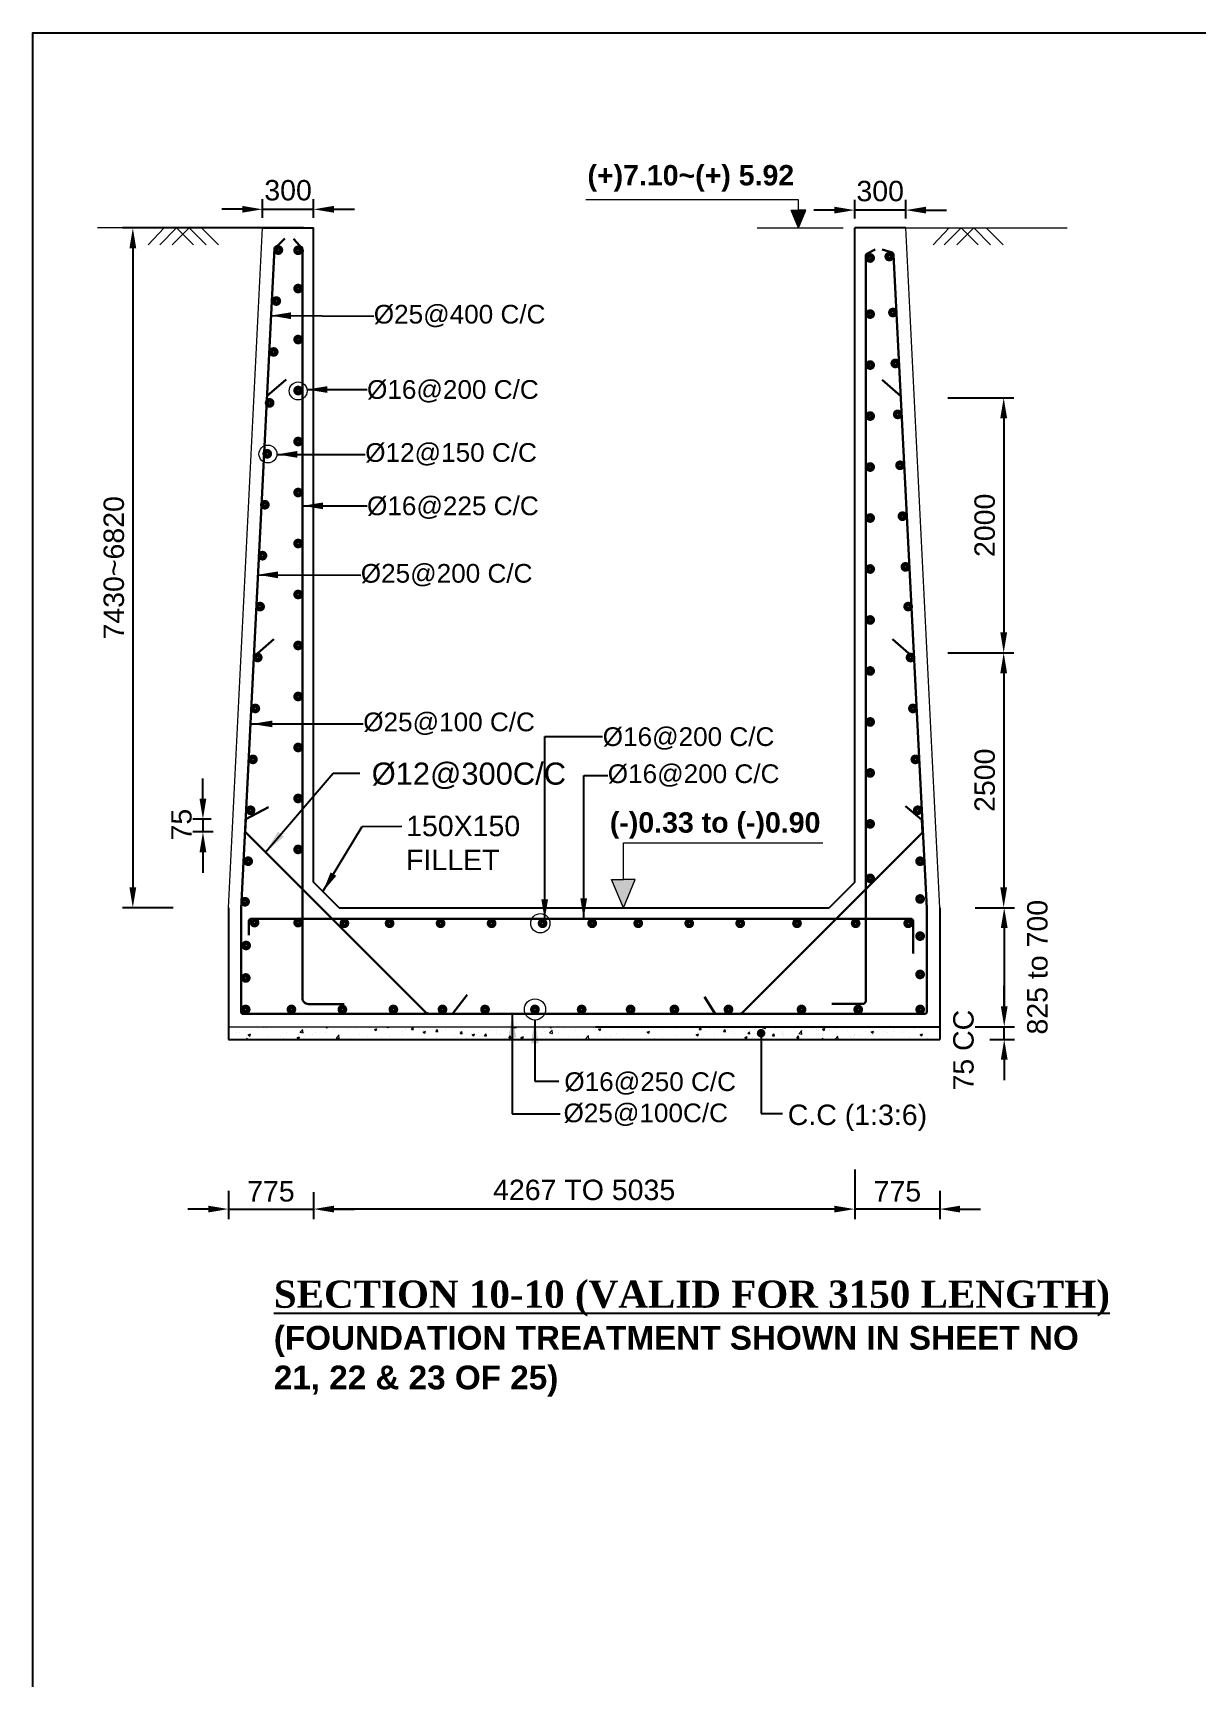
# Model space of a CAD drawing. Extents: x -358915 to 1258323, y -1667244 to -305611.
# Drawn here: x 726841 to 733685, y -1478726 to -1469052 of the extents above; entities that cross this region are included whole.
import ezdxf

# ---------------------------------------------------------------- set-up
doc = ezdxf.new("R2010")
doc.units = 0
doc.header["$LTSCALE"] = 300
doc.header["$MEASUREMENT"] = 0
doc.layers.get('DEFPOINTS').update_dxf_attribs({"linetype": 'CONTINUOUS'})
for name, color, linetype, lineweight in [('Dim', 7, 'CONTINUOUS', 9), ('HATCH', 252, 'CONTINUOUS', 5), ('ROD', 1, 'CONTINUOUS', 30)]:
    doc.layers.add(name, color=color, linetype=linetype, lineweight=lineweight)
doc.layers.add('LINE', color=7, linetype='CONTINUOUS')
doc.layers.add('TXT', color=7, linetype='CONTINUOUS')
doc.styles.add('Arial', font='arial.ttf')
doc.styles.add('DIM', font='isocp3.shx')
doc.dimstyles.new('dim_60', dxfattribs={"dimtxt": 120, "dimasz": 120, "dimexe": 60, "dimexo": 60, "dimgap": 50, "dimtad": 1, "dimdec": 0, "dimzin": 0, "dimdsep": 46, "dimtxsty": 'DIM', "dimcen": 0.09, "dimclrd": 5, "dimclre": 5, "dimclrt": 7, "dimadec": 0, "dimazin": 0, "dimtfac": 1, "dimtdec": 0, "dimtmove": 0, "dimatfit": 3, "dimfxl": 1, "dimtolj": 1, "dimtzin": 0, "dimarcsym": 0})
doc.dimstyles.new('dim_70', dxfattribs={"dimtxt": 140, "dimasz": 140, "dimexe": 70, "dimexo": 40, "dimgap": 50, "dimtad": 1, "dimdec": 0, "dimzin": 0, "dimdsep": 46, "dimtxsty": 'Arial', "dimcen": 0.09, "dimclrd": 5, "dimclre": 5, "dimclrt": 7, "dimadec": 0, "dimazin": 0, "dimtfac": 1, "dimtdec": 0, "dimtmove": 0, "dimatfit": 3, "dimfxl": 1, "dimtolj": 1, "dimtzin": 0, "dimarcsym": 0})

# ---------------------------------------------------------------- blocks, each defined once
blk = doc.blocks.new('*D1446')
at = {"layer": 'DEFPOINTS', "color": 0, "ltscale": 500, "transparency": 16777216}
for p in [(728492.5, -1470089.6), (728192.5, -1470199.1), (728492.5, -1470199.1)]:
    blk.add_point(p, dxfattribs=at)
at = {"layer": 'Dim', "color": 5, "lineweight": -2, "ltscale": 500, "transparency": 16777216}
for p, q in [((728072.5, -1470089.6), (727952.5, -1470089.6)), ((728192.5, -1470139.1), (728192.5, -1470029.6)), ((728192.5, -1470089.6), (728492.5, -1470089.6)), ((728492.5, -1470139.1), (728492.5, -1470029.6)), ((728612.5, -1470089.6), (728732.5, -1470089.6))]:
    blk.add_line(p, q, dxfattribs=at)
at = {"layer": 'Dim', "color": 5, "ltscale": 500, "transparency": 16777216}
for points in [[(728072.5, -1470069.6), (728072.5, -1470109.6), (728192.5, -1470089.6)], [(728612.5, -1470069.6), (728612.5, -1470109.6), (728492.5, -1470089.6)]]:
    blk.add_solid(points, dxfattribs=at)
at = {"layer": 'Dim', "color": 7, "ltscale": 500, "transparency": 16777216, "insert": (728342.5, -1469978.2), "char_height": 120, "attachment_point": 5, "style": 'Arial'}
blk.add_mtext('\\A1;300', dxfattribs=at)
blk = doc.blocks.new('*D1447')
at = {"layer": 'DEFPOINTS', "color": 0, "ltscale": 500, "transparency": 16777216}
for p in [(731676.4, -1475679.6), (728492.5, -1475813.2), (728492.5, -1475972.5)]:
    blk.add_point(p, dxfattribs=at)
at = {"layer": 'Dim', "color": 5, "lineweight": -2, "ltscale": 500, "transparency": 16777216}
for p, q in [((731676.4, -1475739.6), (731676.4, -1476032.5)), ((728492.5, -1475873.2), (728492.5, -1476032.5)), ((731556.4, -1475972.5), (728612.5, -1475972.5))]:
    blk.add_line(p, q, dxfattribs=at)
at = {"layer": 'Dim', "color": 5, "ltscale": 500, "transparency": 16777216}
for points in [[(728612.5, -1475952.5), (728612.5, -1475992.5), (728492.5, -1475972.5)], [(731556.4, -1475952.5), (731556.4, -1475992.5), (731676.4, -1475972.5)]]:
    blk.add_solid(points, dxfattribs=at)
at = {"layer": 'Dim', "color": 7, "ltscale": 500, "transparency": 16777216, "insert": (730084.5, -1475860.3), "char_height": 120, "attachment_point": 5, "style": 'Arial'}
blk.add_mtext('\\A1;4267 TO 5035', dxfattribs=at)
blk = doc.blocks.new('*D1452')
at = {"layer": 'DEFPOINTS', "color": 0, "ltscale": 500, "transparency": 16777216}
for p in [(732324.4, -1474199.1), (732325.9, -1474899.1), (732556.1, -1474899.1)]:
    blk.add_point(p, dxfattribs=at)
at = {"layer": 'Dim', "color": 5, "lineweight": -2, "ltscale": 500, "transparency": 16777216}
for p, q in [((732384.4, -1474199.1), (732616.1, -1474199.1)), ((732556.1, -1474319.1), (732556.1, -1474779.1)), ((732385.9, -1474899.1), (732616.1, -1474899.1))]:
    blk.add_line(p, q, dxfattribs=at)
at = {"layer": 'Dim', "color": 5, "ltscale": 500, "transparency": 16777216}
for points in [[(732536.1, -1474319.1), (732576.1, -1474319.1), (732556.1, -1474199.1)], [(732536.1, -1474779.1), (732576.1, -1474779.1), (732556.1, -1474899.1)]]:
    blk.add_solid(points, dxfattribs=at)
at = {"layer": 'Dim', "color": 7, "ltscale": 500, "transparency": 16777216, "insert": (732751.8, -1474549.1), "char_height": 120, "attachment_point": 5, "rotation": 90, "style": 'Arial'}
blk.add_mtext('\\A1;825 to 700', dxfattribs=at)
blk = doc.blocks.new('*D1454')
at = {"layer": 'DEFPOINTS', "color": 0, "ltscale": 50, "transparency": 16777216}
for p in [(732165.1, -1472699.1), (732441.8, -1474199.1), (732553, -1474199.1)]:
    blk.add_point(p, dxfattribs=at)
at = {"layer": 'Dim', "color": 5, "lineweight": -2, "ltscale": 50, "transparency": 16777216}
for p, q in [((732225.1, -1472699.1), (732613, -1472699.1)), ((732553, -1472819.1), (732553, -1474079.1)), ((732501.8, -1474199.1), (732613, -1474199.1))]:
    blk.add_line(p, q, dxfattribs=at)
at = {"layer": 'Dim', "color": 5, "ltscale": 50, "transparency": 16777216}
for points in [[(732533, -1472819.1), (732573, -1472819.1), (732553, -1472699.1)], [(732533, -1474079.1), (732573, -1474079.1), (732553, -1474199.1)]]:
    blk.add_solid(points, dxfattribs=at)
at = {"layer": 'Dim', "color": 7, "ltscale": 50, "transparency": 16777216, "insert": (732441.7, -1473449.1), "char_height": 120, "attachment_point": 5, "rotation": 90, "style": 'Arial'}
blk.add_mtext('\\A1;2500', dxfattribs=at)
blk = doc.blocks.new('*D1455')
at = {"layer": 'DEFPOINTS', "color": 0, "ltscale": 50, "transparency": 16777216}
for p in [(727841.6, -1473753.1), (727949.8, -1473678.3), (727962.5, -1473753.1)]:
    blk.add_point(p, dxfattribs=at)
at = {"layer": 'Dim', "color": 5, "lineweight": -2, "ltscale": 50, "transparency": 16777216}
for p, q in [((727841.6, -1473558.3), (727841.6, -1473438.3)), ((727889.8, -1473678.3), (727781.6, -1473678.3)), ((727902.5, -1473753.1), (727781.6, -1473753.1)), ((727841.6, -1473678.3), (727841.6, -1473753.1)), ((727841.6, -1473873.1), (727841.6, -1473993.1))]:
    blk.add_line(p, q, dxfattribs=at)
at = {"layer": 'Dim', "color": 5, "ltscale": 50, "transparency": 16777216}
for points in [[(727821.6, -1473558.3), (727861.6, -1473558.3), (727841.6, -1473678.3)], [(727821.6, -1473873.1), (727861.6, -1473873.1), (727841.6, -1473753.1)]]:
    blk.add_solid(points, dxfattribs=at)
at = {"layer": 'Dim', "color": 7, "ltscale": 50, "transparency": 16777216, "insert": (727715.6, -1473710.4), "char_height": 120, "attachment_point": 5, "rotation": 90, "style": 'Arial'}
blk.add_mtext('\\A1;75', dxfattribs=at)
blk = doc.blocks.new('*D1457')
at = {"layer": 'DEFPOINTS', "color": 0, "ltscale": 500, "transparency": 16777216}
for p in [(732484.3, -1474899.1), (732556.1, -1474899.1), (732410.8, -1474974.1)]:
    blk.add_point(p, dxfattribs=at)
at = {"layer": 'Dim', "color": 5, "lineweight": -2, "ltscale": 500, "transparency": 16777216}
for p, q in [((732556.1, -1474779.1), (732556.1, -1474659.1)), ((732544.3, -1474899.1), (732616.1, -1474899.1)), ((732556.1, -1474974.1), (732556.1, -1474899.1)), ((732470.8, -1474974.1), (732616.1, -1474974.1)), ((732556.1, -1475094.1), (732556.1, -1475214.1))]:
    blk.add_line(p, q, dxfattribs=at)
at = {"layer": 'Dim', "color": 5, "ltscale": 500, "transparency": 16777216}
for points in [[(732536.1, -1474779.1), (732576.1, -1474779.1), (732556.1, -1474899.1)], [(732536.1, -1475094.1), (732576.1, -1475094.1), (732556.1, -1474974.1)]]:
    blk.add_solid(points, dxfattribs=at)
at = {"layer": 'Dim', "color": 7, "ltscale": 500, "transparency": 16777216, "insert": (732316.9, -1475060.6), "char_height": 120, "attachment_point": 5, "rotation": 90, "style": 'Arial'}
blk.add_mtext('\\A1; 75 CC', dxfattribs=at)
blk = doc.blocks.new('*D1458')
at = {"layer": 'DEFPOINTS', "color": 0, "transparency": 16777216}
for p in [(728492.5, -1470199.1), (727429.1, -1474199.1), (727726.8, -1474199.1)]:
    blk.add_point(p, dxfattribs=at)
at = {"layer": 'LINE', "color": 5, "lineweight": -2, "transparency": 16777216}
for p, q in [((728432.5, -1470199.1), (727369.1, -1470199.1)), ((727429.1, -1470319.1), (727429.1, -1474079.1)), ((727666.8, -1474199.1), (727369.1, -1474199.1))]:
    blk.add_line(p, q, dxfattribs=at)
at = {"layer": 'LINE', "color": 5, "transparency": 16777216}
for points in [[(727409.1, -1470319.1), (727449.1, -1470319.1), (727429.1, -1470199.1)], [(727409.1, -1474079.1), (727449.1, -1474079.1), (727429.1, -1474199.1)]]:
    blk.add_solid(points, dxfattribs=at)
at = {"layer": 'LINE', "color": 7, "transparency": 16777216, "insert": (727317.8, -1472199.1), "char_height": 120, "attachment_point": 5, "rotation": 90, "style": 'Arial'}
blk.add_mtext('\\A1;7430~6820', dxfattribs=at)
blk = doc.blocks.new('*D1459')
at = {"layer": 'DEFPOINTS', "color": 0, "ltscale": 500, "transparency": 16777216}
for p in [(731676.4, -1470094.4), (731676.4, -1470203.9), (731976.4, -1470203.9)]:
    blk.add_point(p, dxfattribs=at)
at = {"layer": 'Dim', "color": 5, "lineweight": -2, "ltscale": 500, "transparency": 16777216}
for p, q in [((731556.4, -1470094.4), (731436.4, -1470094.4)), ((731676.4, -1470143.9), (731676.4, -1470034.4)), ((731976.4, -1470094.4), (731676.4, -1470094.4)), ((731976.4, -1470143.9), (731976.4, -1470034.4)), ((732096.4, -1470094.4), (732216.4, -1470094.4))]:
    blk.add_line(p, q, dxfattribs=at)
at = {"layer": 'Dim', "color": 5, "ltscale": 500, "transparency": 16777216}
for points in [[(731556.4, -1470074.4), (731556.4, -1470114.4), (731676.4, -1470094.4)], [(732096.4, -1470074.4), (732096.4, -1470114.4), (731976.4, -1470094.4)]]:
    blk.add_solid(points, dxfattribs=at)
at = {"layer": 'Dim', "color": 7, "ltscale": 500, "transparency": 16777216, "insert": (731826.4, -1469983), "char_height": 120, "attachment_point": 5, "style": 'Arial'}
blk.add_mtext('\\A1;300', dxfattribs=at)
blk = doc.blocks.new('*D1460')
at = {"layer": 'DEFPOINTS', "color": 0, "ltscale": 500, "transparency": 16777216}
for p in [(727992.5, -1475805.6), (728492.5, -1475813.2), (728492.5, -1475972.5)]:
    blk.add_point(p, dxfattribs=at)
at = {"layer": 'Dim', "color": 5, "lineweight": -2, "ltscale": 500, "transparency": 16777216}
for p, q in [((727992.5, -1475865.6), (727992.5, -1476032.5)), ((728492.5, -1475873.2), (728492.5, -1476032.5)), ((727872.5, -1475972.5), (727752.5, -1475972.5)), ((727992.5, -1475972.5), (728492.5, -1475972.5)), ((728612.5, -1475972.5), (728732.5, -1475972.5))]:
    blk.add_line(p, q, dxfattribs=at)
at = {"layer": 'Dim', "color": 5, "ltscale": 500, "transparency": 16777216}
for points in [[(727872.5, -1475952.5), (727872.5, -1475992.5), (727992.5, -1475972.5)], [(728612.5, -1475952.5), (728612.5, -1475992.5), (728492.5, -1475972.5)]]:
    blk.add_solid(points, dxfattribs=at)
at = {"layer": 'Dim', "color": 7, "ltscale": 500, "transparency": 16777216, "insert": (728241.5, -1475868.8), "char_height": 120, "attachment_point": 5, "style": 'Arial'}
blk.add_mtext('\\A1;775', dxfattribs=at)
blk = doc.blocks.new('*D1461')
at = {"layer": 'DEFPOINTS', "color": 0, "ltscale": 500, "transparency": 16777216}
for p in [(731676.4, -1475813.2), (732176.4, -1475805.6), (731676.4, -1475972.5)]:
    blk.add_point(p, dxfattribs=at)
at = {"layer": 'Dim', "color": 5, "lineweight": -2, "ltscale": 500, "transparency": 16777216}
for p, q in [((731676.4, -1475873.2), (731676.4, -1476032.5)), ((732176.4, -1475865.6), (732176.4, -1476032.5)), ((731556.4, -1475972.5), (731436.4, -1475972.5)), ((732176.4, -1475972.5), (731676.4, -1475972.5)), ((732296.4, -1475972.5), (732416.4, -1475972.5))]:
    blk.add_line(p, q, dxfattribs=at)
at = {"layer": 'Dim', "color": 5, "ltscale": 500, "transparency": 16777216}
for points in [[(731556.4, -1475952.5), (731556.4, -1475992.5), (731676.4, -1475972.5)], [(732296.4, -1475952.5), (732296.4, -1475992.5), (732176.4, -1475972.5)]]:
    blk.add_solid(points, dxfattribs=at)
at = {"layer": 'Dim', "color": 7, "ltscale": 500, "transparency": 16777216, "insert": (731927.5, -1475868.8), "char_height": 120, "attachment_point": 5, "style": 'Arial'}
blk.add_mtext('\\A1;775', dxfattribs=at)
blk = doc.blocks.new('*D1422')
at = {"layer": 'DEFPOINTS', "color": 0, "ltscale": 50, "transparency": 16777216}
for p in [(732165.1, -1471199.1), (732441.8, -1472699.1), (732553, -1472699.1)]:
    blk.add_point(p, dxfattribs=at)
at = {"layer": 'Dim', "color": 5, "lineweight": -2, "ltscale": 50, "transparency": 16777216}
for p, q in [((732225.1, -1471199.1), (732613, -1471199.1)), ((732553, -1471319.1), (732553, -1472579.1)), ((732501.8, -1472699.1), (732613, -1472699.1))]:
    blk.add_line(p, q, dxfattribs=at)
at = {"layer": 'Dim', "color": 5, "ltscale": 50, "transparency": 16777216}
for points in [[(732533, -1471319.1), (732573, -1471319.1), (732553, -1471199.1)], [(732533, -1472579.1), (732573, -1472579.1), (732553, -1472699.1)]]:
    blk.add_solid(points, dxfattribs=at)
at = {"layer": 'Dim', "color": 7, "ltscale": 50, "transparency": 16777216, "insert": (732441.7, -1471949.1), "char_height": 120, "attachment_point": 5, "rotation": 90, "style": 'Arial'}
blk.add_mtext('\\A1;2000', dxfattribs=at)

msp = doc.modelspace()

# ---------------------------------------------------------------- hatches: boundary and pattern name
at = {"layer": 'Dim', "ltscale": 500}
h = msp.add_hatch(color=8, dxfattribs=at)
h.dxf.hatch_style = 1
h.paths.add_polyline_path([(731389.7, -1470095.4), (731346.3, -1470095.4), (731302.8, -1470095.4), (731346.3, -1470199.1)])
h = msp.add_hatch(color=8, dxfattribs=at)
h.dxf.hatch_style = 1
h.paths.add_polyline_path([(730384.9, -1474033.2), (730315.4, -1474033.2), (730245.9, -1474033.2), (730315.4, -1474199.1)])

# ---------------------------------------------------------------- linework, layer by layer
at = {"layer": 'Dim', "ltscale": 50}
for p, q in [((731346.3, -1470033.3), (730094.3, -1470033.3)), ((731346.3, -1470199.1), (731346.3, -1470033.3)), ((728106.5, -1470199.1), (727220.4, -1470199.1)), ((731103.4, -1470199.1), (731608.3, -1470199.1))]:
    msp.add_line(p, q, dxfattribs=at)
at = {"layer": 'Dim', "ltscale": 500}
msp.add_line((730315.4, -1473818), (731488.8, -1473818), dxfattribs=at)
at = {"layer": 'Dim', "color": 2, "ltscale": 50}
for p, q in [((728037.4, -1474931.5), (728037.4, -1474931.5)), ((728054.1, -1474930.7), (728054.1, -1474930.7)), ((728098.3, -1474918.7), (728098.3, -1474918.7)), ((728113.2, -1474921.5), (728113.2, -1474921.5)), ((728170.7, -1474910.7), (728170.7, -1474910.7)), ((728199.2, -1474899.2), (728217, -1474902)), ((728199.3, -1474905.9), (728199.3, -1474905.9)), ((728216.9, -1474902), (728216.6, -1474899.1)), ((728239.5, -1474904.9), (728239.5, -1474904.9)), ((728413.7, -1474931.2), (728429.3, -1474914.9)), ((728430.4, -1474935.1), (728428.2, -1474916.1)), ((728451.9, -1474914.6), (728451.9, -1474914.6)), ((728504.4, -1474930.6), (728504.4, -1474930.6)), ((728563.3, -1474899.1), (728573.1, -1474905.7)), ((728573.1, -1474905.7), (728575.3, -1474899.1)), ((728608.3, -1474915.6), (728608.3, -1474915.6)), ((728691.1, -1474917.4), (728691.1, -1474917.4)), ((728711, -1474901.5), (728711, -1474901.5)), ((728713.4, -1474901), (728713.4, -1474901)), ((728741.2, -1474910.8), (728741.2, -1474910.8)), ((728816.9, -1474900.9), (728816.9, -1474900.9)), ((728820.2, -1474905.6), (728820.2, -1474905.6)), ((728850.6, -1474915), (728864.6, -1474909.6)), ((728850.6, -1474915), (728860.5, -1474921.7)), ((728860.5, -1474921.7), (728864.6, -1474909.6)), ((728878.2, -1474924.5), (728878.2, -1474924.5)), ((728924.3, -1474902.2), (728927, -1474899.1)), ((728924.3, -1474902.2), (728936.3, -1474903.3)), ((728927, -1474910.1), (728927, -1474910.1)), ((728936.3, -1474903.3), (728935.5, -1474899.1)), ((728994.8, -1474904.5), (728994.8, -1474904.5)), ((729016.2, -1474926.2), (729016.2, -1474926.2)), ((729033.7, -1474914.6), (729033.7, -1474914.6)), ((729067.8, -1474914.8), (729077.4, -1474903.3)), ((729067.8, -1474914.8), (729079.7, -1474915.8)), ((729079.7, -1474915.9), (729077.4, -1474903.3)), ((729117.2, -1474913.4), (729117.2, -1474913.4)), ((729138, -1474931), (729152, -1474925.6)), ((729138, -1474931), (729148, -1474937.7)), ((729140.5, -1474919.1), (729140.5, -1474919.1)), ((729142.8, -1474929.9), (729142.8, -1474929.9)), ((729147.9, -1474937.7), (729152, -1474925.6)), ((729192.8, -1474923.3), (729192.8, -1474923.3)), ((729211.2, -1474927.3), (729220.9, -1474915.8)), ((729211.2, -1474927.3), (729223.2, -1474928.4)), ((729223.2, -1474928.4), (729220.9, -1474915.9)), ((729247.3, -1474923.6), (729247.3, -1474923.6)), ((729268.6, -1474913.3), (729268.6, -1474913.3)), ((729354, -1474928.1), (729354, -1474928.1)), ((729354.7, -1474939.9), (729364.3, -1474928.4)), ((729366.6, -1474941), (729364.3, -1474928.4)), ((729526.2, -1474923.1), (729526.2, -1474923.1)), ((729569.8, -1474923.7), (729569.8, -1474923.7)), ((729628.9, -1474909.1), (729628.9, -1474909.1)), ((729666.8, -1474903), (729684.6, -1474905.8)), ((729667.9, -1474901.9), (729670.6, -1474899.1)), ((729684.6, -1474905.8), (729683.8, -1474899.1)), ((729686.4, -1474903.7), (729686.4, -1474903.7)), ((729720.2, -1474925.8), (729720.2, -1474925.8)), ((729846.5, -1474909.2), (729846.5, -1474909.2)), ((729851, -1474927.6), (729851, -1474927.6)), ((729881.3, -1474935), (729896.9, -1474918.7)), ((729881.7, -1474899.1), (729890.8, -1474905.2)), ((729890.8, -1474905.3), (729892.9, -1474899.1)), ((729898, -1474938.9), (729895.8, -1474919.9)), ((729896.6, -1474902.6), (729896.6, -1474902.6)), ((729967.6, -1474907.6), (729967.6, -1474907.6)), ((730035.1, -1474921), (730035.1, -1474921)), ((730138.9, -1474906), (730138.9, -1474906)), ((730168.3, -1474914.6), (730182.3, -1474909.2)), ((730168.3, -1474914.6), (730178.3, -1474921.3)), ((730178.2, -1474921.3), (730182.3, -1474909.2)), ((730298.2, -1474921.7), (730298.2, -1474921.7)), ((730348.2, -1474915.1), (730348.2, -1474915.1)), ((730393.9, -1474917.5), (730393.9, -1474917.5)), ((730424, -1474905.1), (730424, -1474905.1)), ((730444.1, -1474930.7), (730444.1, -1474930.7)), ((730455.8, -1474930.6), (730469.8, -1474925.2)), ((730455.8, -1474930.6), (730465.7, -1474937.3)), ((730465.7, -1474937.3), (730469.7, -1474925.2)), ((730546.8, -1474916.6), (730546.8, -1474916.6)), ((730610.4, -1474902.9), (730610.4, -1474902.9)), ((730618, -1474902.4), (730620.8, -1474899.1)), ((730618, -1474902.4), (730630, -1474903.4)), ((730629.9, -1474903.5), (730629.1, -1474899.1)), ((730647.8, -1474903.8), (730647.8, -1474903.8)), ((730717.2, -1474907.4), (730717.2, -1474907.4)), ((730761.5, -1474915), (730771.1, -1474903.5)), ((730761.5, -1474915), (730773.4, -1474916)), ((730773.4, -1474916), (730771.1, -1474903.5)), ((730799.9, -1474927.6), (730799.9, -1474927.6)), ((730823.9, -1474912), (730823.9, -1474912)), ((730875.6, -1474917.6), (730875.6, -1474917.6)), ((730904.9, -1474927.5), (730914.6, -1474916)), ((730904.9, -1474927.5), (730916.9, -1474928.5)), ((730916.8, -1474928.6), (730914.5, -1474916)), ((730930.7, -1474916.5), (730930.7, -1474916.5)), ((730953, -1474928.5), (730953, -1474928.5)), ((731001.9, -1474901), (731001.9, -1474901)), ((731037.4, -1474921), (731037.4, -1474921)), ((731048.4, -1474940.1), (731058, -1474928.6)), ((731056.8, -1474913.5), (731056.8, -1474913.5)), ((731060.3, -1474941.1), (731058, -1474928.6)), ((731085.5, -1474916.7), (731085.5, -1474916.7)), ((731134.4, -1474906.8), (731152.2, -1474909.6)), ((731135.5, -1474905.7), (731141.9, -1474899.1)), ((731144.2, -1474925.5), (731144.2, -1474925.5)), ((731152.2, -1474909.6), (731151, -1474899.1)), ((731159.5, -1474899.4), (731159.5, -1474899.4)), ((731200.1, -1474899.1), (731208.6, -1474904.8)), ((731208.6, -1474904.8), (731210.5, -1474899.1)), ((731208.8, -1474903.1), (731208.8, -1474903.1)), ((731251, -1474930), (731251, -1474930)), ((731315.6, -1474907.6), (731315.6, -1474907.6)), ((731327.2, -1474930.1), (731327.2, -1474930.1)), ((731349, -1474938.8), (731364.5, -1474922.5)), ((731365.6, -1474942.7), (731363.4, -1474923.7)), ((731366.6, -1474920.6), (731366.6, -1474920.6)), ((731422.3, -1474912.2), (731422.3, -1474912.2)), ((731453.5, -1474913.5), (731453.5, -1474913.5)), ((731464.7, -1474924.1), (731464.7, -1474924.1)), ((731483.3, -1474900.6), (731483.3, -1474900.6)), ((731486.1, -1474914.1), (731500.1, -1474908.7)), ((731486.1, -1474914.1), (731496, -1474920.8)), ((731496, -1474920.8), (731500.1, -1474908.7)), ((731503.6, -1474906.9), (731503.6, -1474906.9)), ((731529.1, -1474916.7), (731529.1, -1474916.7)), ((731565.7, -1474911.3), (731565.7, -1474911.3)), ((731635.9, -1474921.2), (731635.9, -1474921.2)), ((731742.6, -1474925.7), (731742.6, -1474925.7)), ((731773.5, -1474930.1), (731787.5, -1474924.8)), ((731773.5, -1474930.1), (731783.4, -1474936.8)), ((731783.4, -1474936.8), (731787.5, -1474924.8)), ((731792.9, -1474930.5), (731792.9, -1474930.5)), ((731849.4, -1474930.2), (731849.4, -1474930.2)), ((731905.2, -1474926), (731905.2, -1474926)), ((731909.6, -1474910.5), (731909.6, -1474910.5)), ((731955.2, -1474919.4), (731955.2, -1474919.4)), ((731974.7, -1474921), (731974.7, -1474921)), ((732031, -1474909.4), (732031, -1474909.4)), ((732077.4, -1474906.9), (732077.4, -1474906.9)), ((728094.1, -1474974.1), (728101, -1474965.9)), ((728102.5, -1474974.1), (728101, -1474965.9)), ((728107.7, -1474947.5), (728121.7, -1474942.1)), ((728107.7, -1474947.5), (728117.6, -1474954.2)), ((728117.6, -1474954.2), (728121.7, -1474942.1)), ((728196.8, -1474972.5), (728196.8, -1474972.5)), ((728218.6, -1474954.6), (728218.6, -1474954.6)), ((728300.7, -1474957.5), (728300.7, -1474957.5)), ((728312.7, -1474967.2), (728312.7, -1474967.2)), ((728335.3, -1474934.6), (728335.3, -1474934.6)), ((728395.1, -1474963.5), (728409.1, -1474958.1)), ((728395.1, -1474963.5), (728405.1, -1474970.2)), ((728403.4, -1474943.4), (728403.4, -1474943.4)), ((728405, -1474970.2), (728409.1, -1474958.1)), ((728412.6, -1474932.3), (728430.4, -1474935.1)), ((728439, -1474950.6), (728439, -1474950.6)), ((728489.1, -1474944), (728489.1, -1474944)), ((728564.8, -1474934), (728564.8, -1474934)), ((728626.1, -1474965.4), (728643.8, -1474968.2)), ((728627.2, -1474964.3), (728642.7, -1474948)), ((728643.8, -1474968.2), (728641.6, -1474949.2)), ((728644.9, -1474964.6), (728644.9, -1474964.6)), ((728708.6, -1474968.1), (728708.6, -1474968.1)), ((728761.6, -1474944.5), (728761.6, -1474944.5)), ((728809.6, -1474955.3), (728809.6, -1474955.3)), ((728890.6, -1474963.1), (728890.6, -1474963.1)), ((728913.5, -1474940.3), (728913.5, -1474940.3)), ((728940.7, -1474956.5), (728940.7, -1474956.5)), ((729016.4, -1474946.5), (729016.4, -1474946.5)), ((729218.6, -1474965), (729218.6, -1474965)), ((729321.3, -1474950.9), (729321.3, -1474950.9)), ((729336.5, -1474963.8), (729336.5, -1474963.8)), ((729354.7, -1474939.9), (729366.6, -1474940.9)), ((729392.3, -1474969), (729392.3, -1474969)), ((729422.3, -1474938.1), (729422.3, -1474938.1)), ((729425.4, -1474947), (729439.4, -1474941.7)), ((729425.4, -1474947), (729435.4, -1474953.7)), ((729435.4, -1474953.7), (729439.4, -1474941.7)), ((729453.1, -1474943.7), (729453.1, -1474943.7)), ((729460.8, -1474932.6), (729460.8, -1474932.6)), ((729468.1, -1474959), (729468.1, -1474959)), ((729498.1, -1474952.4), (729507.8, -1474940.9)), ((729498.1, -1474952.4), (729510.1, -1474953.5)), ((729510.1, -1474953.5), (729507.8, -1474941)), ((729567.5, -1474937.1), (729567.5, -1474937.1)), ((729594.4, -1474942.4), (729594.4, -1474942.4)), ((729617.7, -1474967.6), (729617.7, -1474967.6)), ((729641.6, -1474965), (729651.2, -1474953.5)), ((729641.6, -1474965), (729653.6, -1474966)), ((729644.5, -1474935.8), (729644.5, -1474935.8)), ((729653.5, -1474966.1), (729651.2, -1474953.5)), ((729674.3, -1474941.6), (729674.3, -1474941.6)), ((729712.9, -1474963), (729726.9, -1474957.7)), ((729712.9, -1474963), (729722.8, -1474969.8)), ((729722.8, -1474969.8), (729726.8, -1474957.7)), ((729727.5, -1474962.8), (729727.5, -1474962.8)), ((729734.3, -1474947.6), (729734.3, -1474947.6)), ((729781.1, -1474946.2), (729781.1, -1474946.2)), ((729788, -1474974.1), (729794.7, -1474966)), ((729796.1, -1474974.1), (729794.7, -1474966.1)), ((729831.4, -1474947.8), (729831.4, -1474947.8)), ((729880.2, -1474936.1), (729898, -1474938.9)), ((729887.8, -1474950.7), (729887.8, -1474950.7)), ((729919.7, -1474971.5), (729919.7, -1474971.5)), ((729934, -1474933.8), (729934, -1474933.8)), ((729994.6, -1474955.2), (729994.6, -1474955.2)), ((730013.3, -1474974.1), (730014.3, -1474973.7)), ((730014.1, -1474974.1), (730014.3, -1474973.7)), ((730046, -1474954.9), (730046, -1474954.9)), ((730093.7, -1474969.2), (730111.5, -1474972)), ((730094.8, -1474968.1), (730110.4, -1474951.8)), ((730096.1, -1474948.3), (730096.1, -1474948.3)), ((730101.4, -1474959.7), (730101.4, -1474959.7)), ((730111.5, -1474972), (730109.2, -1474953)), ((730136.5, -1474972.5), (730136.5, -1474972.5)), ((730160.6, -1474957.5), (730160.6, -1474957.5)), ((730171.8, -1474938.3), (730171.8, -1474938.3)), ((730208.1, -1474964.2), (730208.1, -1474964.2)), ((730239.2, -1474958.5), (730239.2, -1474958.5)), ((730277.2, -1474937.5), (730277.2, -1474937.5)), ((730314.9, -1474968.7), (730314.9, -1474968.7)), ((730340.2, -1474945.7), (730340.2, -1474945.7)), ((730421.7, -1474973.2), (730421.7, -1474973.2)), ((730497.7, -1474967.4), (730497.7, -1474967.4)), ((730547.7, -1474960.8), (730547.7, -1474960.8)), ((730623.5, -1474950.8), (730623.5, -1474950.8)), ((730645.4, -1474970.4), (730645.4, -1474970.4)), ((730743.2, -1474946.6), (730757.2, -1474941.2)), ((730743.2, -1474946.6), (730753.1, -1474953.3)), ((730749.3, -1474955.4), (730749.3, -1474955.4)), ((730749.8, -1474934.2), (730749.8, -1474934.2)), ((730753.1, -1474953.3), (730757.2, -1474941.2)), ((730851.9, -1474941.3), (730851.9, -1474941.3)), ((730852.2, -1474956.8), (730852.2, -1474956.8)), ((730968.8, -1474936.7), (730968.8, -1474936.7)), ((730999.4, -1474973.3), (730999.4, -1474973.3)), ((731030.6, -1474962.6), (731044.6, -1474957.2)), ((731030.6, -1474962.6), (731040.6, -1474969.3)), ((731040.5, -1474969.3), (731044.6, -1474957.2)), ((731048.4, -1474940.1), (731060.3, -1474941.1)), ((731075.1, -1474963.3), (731075.1, -1474963.3)), ((731133.4, -1474960.6), (731133.4, -1474960.6)), ((731157.1, -1474966), (731157.1, -1474966)), ((731191.8, -1474952.6), (731201.5, -1474941.1)), ((731191.8, -1474952.6), (731203.8, -1474953.6)), ((731203.7, -1474953.7), (731201.4, -1474941.1)), ((731201.4, -1474946.7), (731201.4, -1474946.7)), ((731250, -1474940.6), (731250, -1474940.6)), ((731251.5, -1474940.1), (731251.5, -1474940.1)), ((731258.1, -1474953.2), (731258.1, -1474953.2)), ((731329.9, -1474974.1), (731332, -1474973.2)), ((731331.7, -1474974.1), (731332, -1474973.3)), ((731335.3, -1474965.2), (731344.9, -1474953.7)), ((731335.3, -1474965.2), (731347.2, -1474966.2)), ((731347.2, -1474966.2), (731344.9, -1474953.7)), ((731347.9, -1474939.9), (731365.6, -1474942.7)), ((731357.7, -1474934.5), (731357.7, -1474934.5)), ((731362, -1474938.2), (731362, -1474938.2)), ((731464.5, -1474939), (731464.5, -1474939)), ((731481.8, -1474974.1), (731488.4, -1474966.2)), ((731489.8, -1474974.1), (731488.3, -1474966.2)), ((731559.7, -1474970.6), (731559.7, -1474970.6)), ((731561.3, -1474973), (731567.9, -1474974.1)), ((731562.4, -1474971.9), (731578, -1474955.6)), ((731571.3, -1474943.5), (731571.3, -1474943.5)), ((731578.9, -1474974.1), (731576.9, -1474956.8)), ((731653.1, -1474959.2), (731653.1, -1474959.2)), ((731667.1, -1474962.9), (731667.1, -1474962.9)), ((731676.3, -1474950.5), (731676.3, -1474950.5)), ((731678, -1474948), (731678, -1474948)), ((731703.1, -1474952.6), (731703.1, -1474952.6)), ((731769.8, -1474948.8), (731769.8, -1474948.8)), ((731778.9, -1474942.6), (731778.9, -1474942.6)), ((731784.8, -1474952.6), (731784.8, -1474952.6)), ((731870.9, -1474936), (731870.9, -1474936)), ((731891.6, -1474957.1), (731891.6, -1474957.1)), ((731956.2, -1474934.7), (731956.2, -1474934.7)), ((731998.3, -1474961.6), (731998.3, -1474961.6)), ((732060.9, -1474946.2), (732074.9, -1474940.8)), ((732060.9, -1474946.2), (732070.9, -1474952.9)), ((732062.9, -1474939.2), (732062.9, -1474939.2)), ((732070.8, -1474952.9), (732074.9, -1474940.8)), ((732075, -1474973.5), (732075, -1474973.5)), ((732104.7, -1474971.7), (732104.7, -1474971.7)), ((732105.1, -1474966.1), (732105.1, -1474966.1))]:
    msp.add_line(p, q, dxfattribs=at)
at = {"layer": 'Dim', "ltscale": 500}
for points in [[(731346.3, -1470199.1), (731302.8, -1470095.4), (731346.3, -1470095.4)], [(731346.3, -1470199.1), (731389.7, -1470095.4), (731346.3, -1470095.4)], [(730315.4, -1474033.2), (730315.4, -1473818)], [(730315.4, -1474199.1), (730245.9, -1474033.2), (730315.4, -1474033.2)], [(730315.4, -1474199.1), (730384.9, -1474033.2), (730315.4, -1474033.2)]]:
    msp.add_lwpolyline(points, dxfattribs=at)
at = {"layer": 'Dim', "ltscale": 50}
msp.add_lwpolyline([(731976.4, -1470199.1), (732925.7, -1470199.1)], dxfattribs=at)
at = {"layer": 'Dim'}
for centre, radius in [((728401.7, -1471158.3), 52.6), ((728223.9, -1471529.7), 52.6), ((729826.8, -1474290.9), 56.8), ((729795.1, -1474797.8), 62.4)]:
    msp.add_circle(centre, radius, dxfattribs=at)
at = {"layer": 'HATCH', "lineweight": 15}
for points in [[(727613.5, -1470199.1), (727518.8, -1470298.9)], [(727687, -1470199.1), (727587.2, -1470298.9)], [(727760.5, -1470199.1), (727660.7, -1470298.9)], [(727687, -1470199.1), (727786.9, -1470298.9)], [(727760.5, -1470199.1), (727860.4, -1470298.9)], [(727834.1, -1470199.1), (727933.9, -1470298.9)], [(732232.1, -1470199.1), (732137.4, -1470298.9)], [(732302.9, -1470199.1), (732203.1, -1470298.9)], [(732376.5, -1470199.1), (732276.6, -1470298.9)], [(732302.9, -1470199.1), (732402.8, -1470298.9)], [(732376.5, -1470199.1), (732476.3, -1470298.9)], [(732450, -1470199.1), (732549.9, -1470298.9)]]:
    msp.add_lwpolyline(points, dxfattribs=at)
at = {"layer": 'LINE', "lineweight": 15}
for p, q in [((727992.5, -1474199.1), (728192.5, -1470199.1)), ((732176.4, -1474199.1), (731976.4, -1470199.1))]:
    msp.add_line(p, q, dxfattribs=at)
at = {"layer": 'LINE'}
for p, q in [((728192.5, -1470199.1), (728492.5, -1470199.1)), ((728492.5, -1474049.1), (728492.5, -1470199.1)), ((731976.4, -1470199.1), (731676.4, -1470199.1)), ((731676.4, -1474049.1), (731676.4, -1470199.1)), ((728642.5, -1474199.1), (728492.5, -1474049.1)), ((731676.4, -1474049.1), (731526.4, -1474199.1)), ((727992.5, -1474199.1), (727992.5, -1474974.1)), ((728642.5, -1474199.1), (730152.2, -1474199.1)), ((730152.2, -1474199.1), (731526.4, -1474199.1)), ((732176.4, -1474199.1), (732176.4, -1474974.1)), ((730152.2, -1474899.1), (732176.4, -1474899.1)), ((727992.5, -1474974.1), (730152.2, -1474974.1)), ((730152.2, -1474974.1), (732176.4, -1474974.1))]:
    msp.add_line(p, q, dxfattribs=at)
at = {"layer": 'LINE', "lineweight": 18}
msp.add_line((727992.5, -1474899.1), (732176.4, -1474899.1), dxfattribs=at)
at = {"layer": 'LINE'}
msp.add_lwpolyline([(755693.4, -1489454.2), (726841.1, -1489454.2), (726841.1, -1469051.5), (755693.4, -1469051.5)], close=True, dxfattribs=at)
for points in [[(727992.5, -1474199.1), (727992.5, -1474199.1)], [(732176.4, -1474199.1), (732176.4, -1474199.1)]]:
    msp.add_lwpolyline(points, dxfattribs=at)
at = {"layer": 'ROD'}
for p, q in [((728278.4, -1470305.7), (728323.1, -1470261.5)), ((728067.5, -1474202.6), (728263.4, -1470320)), ((731890.5, -1470342.7), (731838.3, -1470327.1)), ((732101.5, -1474202.6), (731905.5, -1470357)), ((728067.5, -1474199.1), (728067.5, -1474809.1)), ((732101.4, -1474809.1), (732101.5, -1474202.6)), ((728112, -1474279.1), (728112, -1474361.6)), ((730152.2, -1474264.1), (728125.2, -1474264.1)), ((730152.2, -1474264.1), (732006.8, -1474264.1)), ((732020.4, -1474279.1), (732020.4, -1474468.4)), ((728082.5, -1474824.1), (730152.2, -1474824.1)), ((730152.2, -1474824.1), (732086.4, -1474824.1)), ((732086.4, -1474824.1), (732072.5, -1474824.1))]:
    msp.add_line(p, q, dxfattribs=at)
for points in [[(728375.4, -1470263.6), (728412.5, -1470303.9, -0.305733), (728427.5, -1470346.4), (728427.5, -1474731.1, 0.414214), (728462.5, -1474766.1), (728672.2, -1474766.1)], [(731796.6, -1470326.8), (731746.9, -1470352.5, 0.224272), (731741.4, -1470364.1), (731741.4, -1474749.1, -0.327871), (731727.7, -1474764.1), (731541.7, -1474764.5)], [(728093.9, -1473678.3), (728090.1, -1473753.1), (729151.4, -1474814, 0.198912), (729172.6, -1474822.8), (729310, -1474822.8), (729396.8, -1474712.3)], [(730792.2, -1474722.7), (730856.4, -1474824.5), (730995, -1474824.5, 0.198955), (731016.2, -1474815.7), (732075, -1473756.6), (732072.3, -1473681.6)], [(728082.5, -1474824.1), (728077.5, -1474824.1, -0.414214), (728067.5, -1474814.1), (728067.5, -1474626.4)]]:
    msp.add_lwpolyline(points, format="xyb", dxfattribs=at)
at = {"layer": 'ROD', "const_width": 30.7}
for points in [[(728297.9, -1470325.4, -1), (728272.9, -1470333.8, -1)], [(728414.2, -1470326.8, -1), (728389.2, -1470335.1, -1)], [(731754.7, -1470371.9, 1), (731779.8, -1470380.3, 1)], [(731867.4, -1470363.4, 1), (731892.4, -1470371.7, 1)], [(728414.2, -1470551.9, -1), (728389.2, -1470560.3, -1)], [(728285.9, -1470625.1, -1), (728260.8, -1470633.4, -1)], [(731888.8, -1470692.7, 1), (731913.8, -1470701.1, 1)], [(731754.7, -1470701.9, 1), (731779.8, -1470710.3, 1)], [(728414.2, -1470851.9, -1), (728389.2, -1470860.3, -1)], [(728270.4, -1470924.8, -1), (728245.4, -1470933.1, -1)], [(731754.7, -1471001.9, 1), (731779.8, -1471010.3, 1)], [(731902.8, -1470992.4, 1), (731927.8, -1471000.8, 1)], [(728414.2, -1471151.9, -1), (728389.2, -1471160.3, -1)], [(728246.6, -1471224.4, -1), (728221.5, -1471232.8, -1)], [(731754.7, -1471301.9, 1), (731779.8, -1471310.3, 1)], [(731916.8, -1471292.1, 1), (731941.9, -1471300.4, 1)], [(728414.2, -1471451.9, -1), (728389.2, -1471460.3, -1)], [(728232.5, -1471524.1, -1), (728207.5, -1471532.5, -1)], [(731754.7, -1471601.9, 1), (731779.8, -1471610.3, 1)], [(731930.9, -1471591.7, 1), (731955.9, -1471600.1, 1)], [(728414.2, -1471751.9, -1), (728389.2, -1471760.3, -1)], [(728218.5, -1471823.8, -1), (728193.5, -1471832.1, -1)], [(731754.7, -1471901.9, 1), (731779.8, -1471910.3, 1)], [(731944.9, -1471891.4, 1), (731970, -1471899.8, 1)], [(728414.2, -1472051.9, -1), (728389.2, -1472060.3, -1)], [(728204.5, -1472123.5, -1), (728179.4, -1472131.8, -1)], [(731754.7, -1472201.9, 1), (731779.8, -1472210.3, 1)], [(731962.4, -1472189.6, 1), (731987.5, -1472197.9, 1)], [(728190.4, -1472423.1, -1), (728165.4, -1472431.5, -1)], [(728414.2, -1472351.9, -1), (728389.2, -1472360.3, -1)], [(731978.5, -1472423.1, 1), (732003.6, -1472431.5, 1)], [(731754.7, -1472501.9, 1), (731779.8, -1472510.3, 1)], [(728176.4, -1472722.8, -1), (728151.3, -1472731.1, -1)], [(728414.2, -1472651.9, -1), (728389.2, -1472660.3, -1)], [(731992.6, -1472722.8, 1), (732017.6, -1472731.1, 1)], [(731754.7, -1472801.9, 1), (731779.8, -1472810.3, 1)], [(728414.2, -1472951.9, -1), (728389.2, -1472960.3, -1)], [(728162.4, -1473022.5, -1), (728137.3, -1473030.8, -1)], [(731754.7, -1473101.9, 1), (731779.8, -1473110.3, 1)], [(732006.6, -1473022.5, 1), (732031.7, -1473030.8, 1)], [(728414.2, -1473251.9, -1), (728389.2, -1473260.3, -1)], [(728148.3, -1473322.1, -1), (728123.3, -1473330.5, -1)], [(731754.7, -1473401.9, 1), (731779.8, -1473410.3, 1)], [(732020.7, -1473322.1, 1), (732045.7, -1473330.5, 1)], [(728414.2, -1473551.9, -1), (728389.2, -1473560.3, -1)], [(728134.3, -1473621.8, -1), (728109.2, -1473630.2, -1)], [(732034.7, -1473621.8, 1), (732059.7, -1473630.2, 1)], [(731754.7, -1473701.9, 1), (731779.8, -1473710.3, 1)], [(728414.2, -1473851.9, -1), (728389.2, -1473860.3, -1)], [(728120.2, -1473921.5, -1), (728095.2, -1473929.8, -1)], [(732048.7, -1473921.5, 1), (732073.8, -1473929.8, 1)], [(731754.7, -1474030.6, -1), (731779.8, -1474022.3, -1)], [(728076.9, -1474159.8, 1), (728102, -1474168.2, 1)], [(732048.7, -1474143.5, 1), (732073.8, -1474151.8, 1)], [(728157.5, -1474291, 1), (728132.5, -1474282.6, 1)], [(728414.2, -1474291, 1), (728389.2, -1474282.6, 1)], [(728686.4, -1474286.7, -1), (728661.3, -1474295, -1)], [(728952.4, -1474286.7, -1), (728927.4, -1474295, -1)], [(729252.4, -1474286.7, -1), (729227.4, -1474295, -1)], [(729552.4, -1474286.7, -1), (729527.4, -1474295, -1)], [(729852.4, -1474286.7, -1), (729827.4, -1474295, -1)], [(730144.2, -1474286.7, -1), (730119.1, -1474295, -1)], [(730390.2, -1474286.7, 1), (730415.2, -1474295, 1)], [(730690.2, -1474286.7, 1), (730715.2, -1474295, 1)], [(730990.2, -1474286.7, 1), (731015.2, -1474295, 1)], [(731324.4, -1474286.7, 1), (731349.5, -1474295, 1)], [(731669.6, -1474286.7, 1), (731694.6, -1474295, 1)], [(731978.8, -1474286.7, 1), (732003.9, -1474295, 1)], [(732048.7, -1474361.9, 1), (732073.8, -1474370.3, 1)], [(728108.1, -1474417.2, -1), (728083.1, -1474425.5, -1)], [(728106.2, -1474608.3, -1), (728081.2, -1474616.7, -1)], [(732048.7, -1474587.5, 1), (732073.8, -1474595.8, 1)], [(728080.5, -1474793.6, 1), (728105.6, -1474802, 1)], [(728374.6, -1474793.6, -1), (728349.6, -1474802, -1)], [(728674.6, -1474793.6, -1), (728649.6, -1474802, -1)], [(728974.6, -1474793.6, -1), (728949.6, -1474802, -1)], [(729263.6, -1474793.6, -1), (729238.6, -1474802, -1)], [(729513.9, -1474793.6, -1), (729488.9, -1474802, -1)], [(729807.6, -1474793.6, -1), (729782.6, -1474802, -1)], [(730057.4, -1474793.6, 1), (730082.5, -1474802, 1)], [(730345.4, -1474793.6, 1), (730370.4, -1474802, 1)], [(730603, -1474793.6, 1), (730628, -1474802, 1)], [(730921, -1474793.6, 1), (730946.1, -1474802, 1)], [(731351, -1474793.6, 1), (731376.1, -1474802, 1)], [(731684.6, -1474793.6, 1), (731709.6, -1474802, 1)], [(732049.2, -1474793.4, 1), (732074.3, -1474801.7, 1)]]:
    msp.add_lwpolyline(points, format="xyb", close=True, dxfattribs=at)
at = {"layer": 'ROD'}
for points in [[(728220.3, -1471186.4), (728330.6, -1471090.2)], [(731948, -1471189.5), (731837.6, -1471093.3)], [(728149.3, -1472714.4), (728259.7, -1472618.2)], [(732009.3, -1472714.4), (731898.9, -1472618.2)], [(728093.9, -1473678.3), (728226.9, -1473606.8)], [(732075, -1473756.6), (732072.3, -1473681.6), (731975.6, -1473601.9)]]:
    msp.add_lwpolyline(points, dxfattribs=at)
for centre, start, end in [((728278.4, -1470320.7), 90, 177.31832), ((731890.5, -1470357.7), 2.68168, 90), ((728127, -1474279.1), 90, 180), ((732005.4, -1474279.1), 0, 90), ((728082.5, -1474809.1), 180, 270), ((732086.4, -1474809.1), 270, 0)]:
    msp.add_arc(centre, 15, start, end, dxfattribs=at)

# ---------------------------------------------------------------- texts
at = {"layer": 'TXT', "color": 6, "char_height": 120, "width": 1545.509, "attachment_point": 5, "style": 'Arial'}
for s, insert in [('{\\fArial|b1|i0|c0|p34;(+)7.10~(+) 5.92}', (730712.3, -1469907.2)), ('{\\fArial|b1|i0|c0|p34;(-)0.33 to (-)0.90}', (730855.4, -1473715.4))]:
    msp.add_mtext(s, dxfattribs=dict(at, insert=insert))
at = {"layer": 'TXT', "color": 0, "attachment_point": 4, "style": 'Arial'}
for s, insert, char_height, width in [('%%C25@400 C/C', (728846.8, -1470717.9), 110, 1205.626), ('%%C16@200 C/C', (728807.1, -1471160.9), 110, 1166.309), ('%%C12@150 C/C', (728796.4, -1471531.7), 110, 1140.103), ('%%C16@225 C/C', (728807.1, -1471845.4), 110, 1166.309), ('%%C25@200 C/C', (728770.4, -1472242.6), 110, 1205.626), ('%%C25@100 C/C', (728784.9, -1473116.9), 110, 1113.896), ('%%C12@300C/C', (728834.6, -1473423.2), 130, 1348.863), ('%%C16@250 C/C', (729967.9, -1475233.7), 110, 1166.309), ('%%C25@100C/C', (729963.3, -1475417.4), 110, 1166.309), ('C.C (1:3:6)', (731282.8, -1475435.7), 120, 1985.203)]:
    msp.add_mtext(s, dxfattribs=dict(at, insert=insert, char_height=char_height, width=width))
for s, insert, char_height in [('{\\fArial|b0|i0|c0|p34;%%C16@200 C/C}', (730193.8, -1473203.6), 110), ('%%C16@200 C/C', (730223.5, -1473421.6), 110), ('150X150\\PFILLET', (729037.1, -1473818.1), 120)]:
    msp.add_mtext(s, dxfattribs=dict(at, insert=insert, char_height=char_height))
at = {"layer": 'TXT', "color": 0, "insert": (728258.5, -1476734.3), "char_height": 120, "width": 5020.032, "attachment_point": 4}
msp.add_mtext('{\\fTimes New Roman|b1|i0|c0|p18;\\H1.333x;\\L\\C6;SECTION 10-10 (VALID FOR 3150 LENGTH)\\P\\fArial|b1|i0|c0|p34;\\H0.8752x;\\l\\C7;(FOUNDATION TREATMENT SHOWN IN SHEET NO  21, 22 & 23 OF 25\\H1x;) }', dxfattribs=at)

# ---------------------------------------------------------------- dimensions: what is measured, and where the dimension line sits
at = {"layer": 'Dim', "ltscale": 500}
dim = msp.add_linear_dim(base=(728492.5, -1470089.6), p1=(728192.5, -1470199.1), p2=(728492.5, -1470199.1), dimstyle='dim_60', override={"dimtxsty": 'Arial'}, dxfattribs=at)
dim.commit()
dim.dimension.update_dxf_attribs({"geometry": '*D1446', "text_midpoint": (728342.5, -1470089.6), "dimtype": 160})
dim = msp.add_linear_dim(base=(731676.4, -1470094.4), p1=(731976.4, -1470203.9), p2=(731676.4, -1470203.9), angle=180, dimstyle='dim_60', override={"dimtxsty": 'Arial'}, dxfattribs=at)
dim.commit()
dim.dimension.update_dxf_attribs({"geometry": '*D1459', "text_midpoint": (731826.4, -1470094.4), "dimtype": 160})
at = {"layer": 'Dim', "ltscale": 50}
for base, p1, p2, text, picture, middle in [((732553, -1472699.1), (732165.1, -1471199.1), (732441.8, -1472699.1), '2000', '*D1422', (732441.7, -1471949.1)), ((732553, -1474199.1), (732165.1, -1472699.1), (732441.8, -1474199.1), '2500', '*D1454', (732441.7, -1473449.1))]:
    dim = msp.add_linear_dim(base=base, p1=p1, p2=p2, angle=90, text=text, dimstyle='dim_60', override={"dimtxsty": 'Arial'}, dxfattribs=at)
    dim.commit()
    dim.dimension.update_dxf_attribs({"geometry": picture, "text_midpoint": middle})
dim = msp.add_linear_dim(base=(727841.6, -1473753.1), p1=(727949.8, -1473678.3), p2=(727962.5, -1473753.1), angle=90, dimstyle='dim_60', override={"dimtxsty": 'Arial', "dimtmove": 2}, dxfattribs=at)
dim.commit()
dim.dimension.update_dxf_attribs({"geometry": '*D1455', "text_midpoint": (727715.6, -1473710.4), "dimtype": 160})
at = {"layer": 'Dim', "ltscale": 500}
for base, p1, p2, angle, text, override, picture, middle in [((732556.1, -1474899.1), (732324.4, -1474199.1), (732325.9, -1474899.1), 90, '825 to 700', {"dimtxsty": 'Arial', "dimtmove": 2}, '*D1452', (732751.8, -1474549.1)), ((732556.1, -1474899.1), (732410.8, -1474974.1), (732484.3, -1474899.1), 90, ' 75 CC', {"dimtxsty": 'Arial', "dimtmove": 2}, '*D1457', (732316.9, -1475060.6)), ((728492.5, -1475972.5), (731676.4, -1475679.6), (728492.5, -1475813.2), 180, '4267 TO 5035', {"dimtxsty": 'Arial'}, '*D1447', (730084.5, -1475972.5)), ((731676.4, -1475972.5), (732176.4, -1475805.6), (731676.4, -1475813.2), 180, '775', {"dimtxsty": 'Arial', "dimtmove": 2}, '*D1461', (731927.5, -1475868.8))]:
    dim = msp.add_linear_dim(base=base, p1=p1, p2=p2, angle=angle, text=text, dimstyle='dim_60', override=override, dxfattribs=at)
    dim.commit()
    dim.dimension.update_dxf_attribs({"geometry": picture, "text_midpoint": middle, "dimtype": 160})
dim = msp.add_linear_dim(base=(728492.5, -1475972.5), p1=(727992.5, -1475805.6), p2=(728492.5, -1475813.2), text='775', dimstyle='dim_60', override={"dimtxsty": 'Arial', "dimtmove": 2}, dxfattribs=at)
dim.commit()
dim.dimension.update_dxf_attribs({"geometry": '*D1460', "text_midpoint": (728241.5, -1475868.8), "dimtype": 160})
at = {"layer": 'LINE'}
dim = msp.add_linear_dim(base=(727429.1, -1474199.1), p1=(728492.5, -1470199.1), p2=(727726.8, -1474199.1), angle=90, text='7430~6820', dimstyle='dim_60', override={"dimzin": 0, "dimtxsty": 'Arial'}, dxfattribs=at)
dim.commit()
dim.dimension.update_dxf_attribs({"geometry": '*D1458', "text_midpoint": (727317.8, -1472199.1)})

# ---------------------------------------------------------------- leaders
at = {"layer": 'Dim', "ltscale": 50}
for points, dimstyle, override in [([(728239.1, -1470715.2), (728846.8, -1470717.9)], 'dim_60', {"dimgap": 50, "dimtad": 0}), ([(728276.4, -1471531.7), (728796.4, -1471531.7)], 'dim_60', {"dimgap": 50, "dimtad": 0}), ([(728162.6, -1472239.9), (728770.4, -1472242.6)], 'dim_60', {"dimgap": 50, "dimtad": 0}), ([(731125.5, -1474937.6), (731125.5, -1475410.5), (731251.5, -1475410.5)], 'dim_70', {"dimasz": 50, "dimgap": 20, "dimtad": 0, "dimldrblk": 'Dot'})]:
    msp.add_leader(points, dimstyle=dimstyle, override=override, dxfattribs=at)
at = {"layer": 'Dim'}
for points in [[(728209.8, -1473872.7), (728606.9, -1473407.8), (728764.6, -1473407.8)], [(729662, -1474824.1), (729662, -1475412.2), (729942.9, -1475411.3)], [(729794.4, -1474857.8), (729794.4, -1475220.1), (729936.1, -1475220.1)]]:
    msp.add_leader(points, dimstyle='dim_70', dxfattribs=at)
at = {"layer": 'LINE'}
for points in [[(728454.1, -1471150.1), (728807.1, -1471150.1)], [(728427.5, -1471834.5), (728807.1, -1471834.5)], [(728129.7, -1473117.9), (728784.9, -1473116.9)], [(729852.4, -1474269.6), (729852.4, -1473192.4), (730193.5, -1473192.4)], [(730081.8, -1474264.1), (730081.8, -1473421.6), (730223.5, -1473421.6)], [(728547.6, -1474104.1), (728778.2, -1473721.2), (729011.9, -1473718.5)]]:
    msp.add_leader(points, dimstyle='dim_60', dxfattribs=at)

doc.saveas('drawing.dxf')
